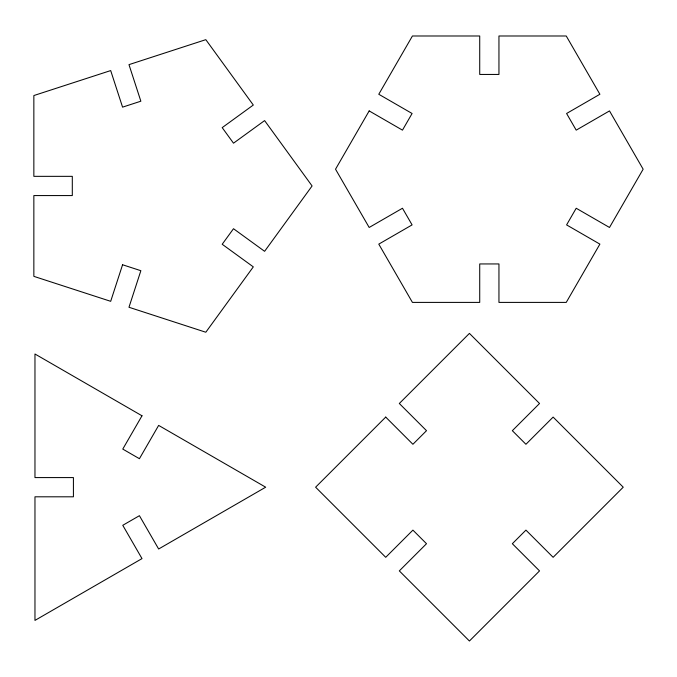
<?xml version="1.0" encoding="UTF-8"?>
<svg xmlns="http://www.w3.org/2000/svg" width="677" height="677" viewBox="0 0 677 677"><rect width="100%" height="100%" fill="white"/><g stroke="black" fill="none" stroke-linecap="round" stroke-linejoin="round"><path stroke-width="1.02" d="M122.571 264.758L110.69 301.324L33.85 276.36L33.85 195.568L72.304 195.568L72.304 176.342L33.85 176.342L33.85 95.542L110.69 70.577L122.571 107.144L140.858 101.203L128.977 64.637L205.816 39.664L253.308 105.037L222.2 127.631L233.497 143.185L264.605 120.591L312.097 185.955L264.605 251.319L233.497 228.716L222.2 244.27L253.308 266.873L205.816 332.238L128.977 307.265L140.858 270.698L122.571 264.758M142.001 415.788L122.774 449.088L139.42 458.701L158.646 425.401L265.68 487.195L158.646 548.996L139.42 515.696L122.774 525.301L142.001 558.61L34.967 620.403L34.967 496.808L73.421 496.808L73.421 477.581L34.967 477.581L34.967 353.995L142.001 415.788M369.177 110.918L335.53 169.199L369.177 227.472L402.476 208.245L412.09 224.899L378.781 244.126L412.428 302.399L479.722 302.399L479.722 263.945L498.949 263.945L498.949 302.399L566.243 302.399L599.89 244.126L566.59 224.899L576.203 208.245L609.503 227.472L643.15 169.199L609.503 110.918L576.203 130.145L566.59 113.491L599.89 94.264L566.243 35.991L498.949 35.991L498.949 74.445L479.722 74.445L479.722 35.991L412.428 35.991L378.781 94.264L412.09 113.491L402.476 130.145L369.177 110.918M385.721 417.091L315.609 487.195L385.721 557.306L412.911 530.116L426.51 543.707L399.32 570.897L469.423 641.009L539.535 570.897L512.345 543.707L525.936 530.116L553.126 557.306L623.238 487.195L553.126 417.091L525.936 444.281L512.345 430.682L539.535 403.492L469.423 333.389L399.32 403.492L426.51 430.682L412.911 444.281L385.721 417.091"/></g></svg>
